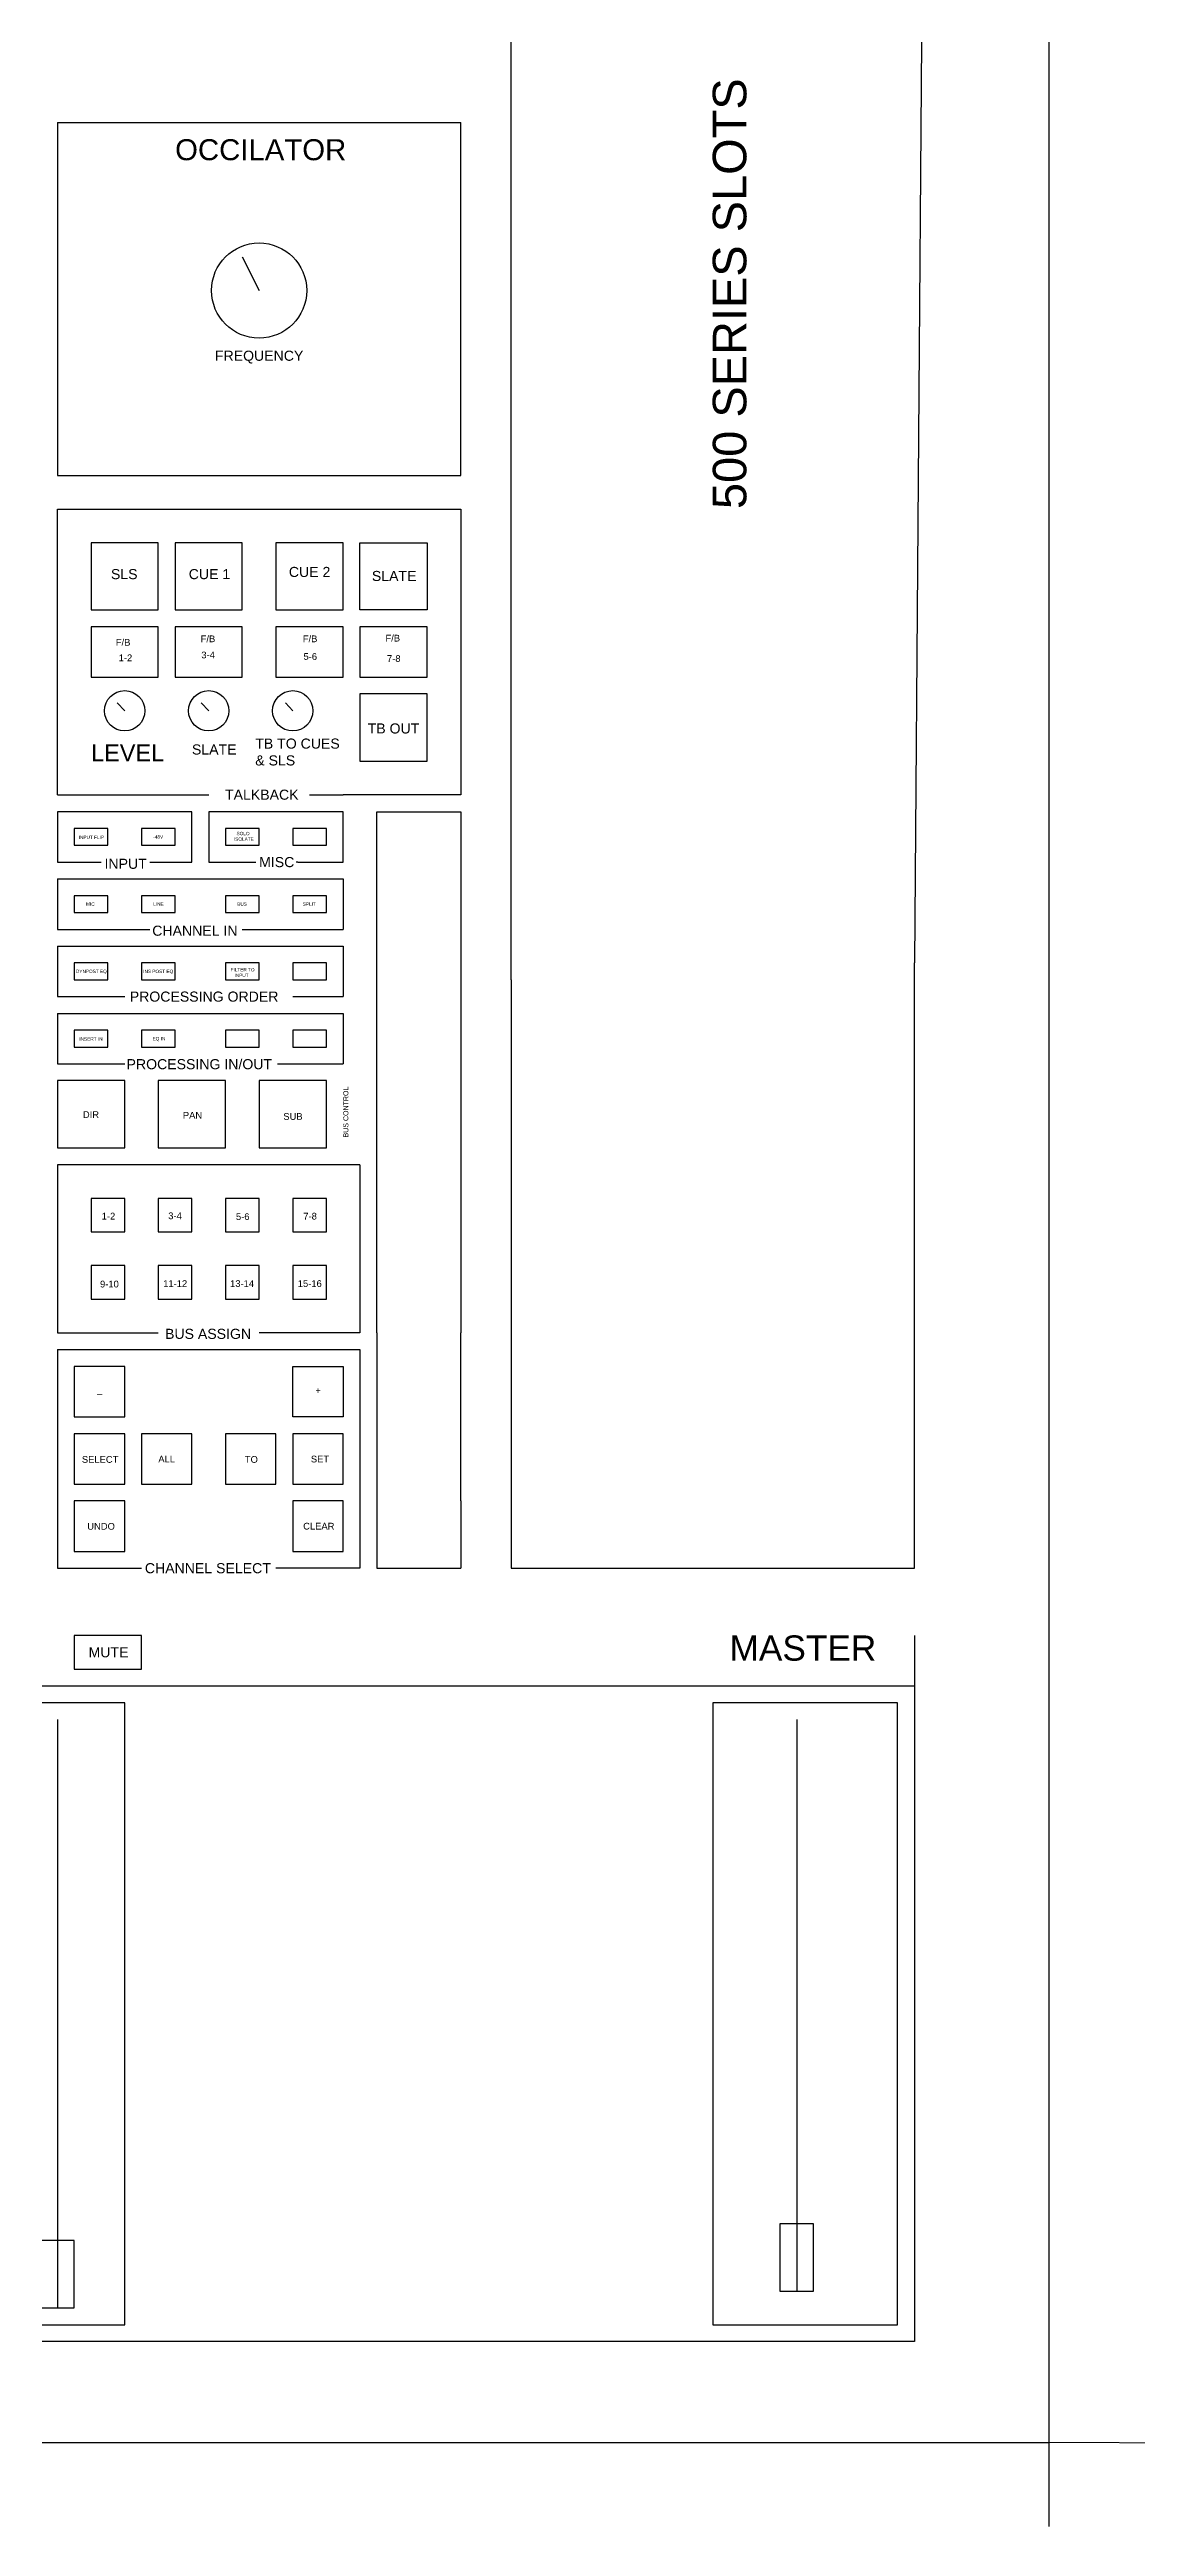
# Model space of a CAD drawing. Header units: inches. Extents: x -3000 to 2708, y -700 to 2800.
# Drawn here: x 105 to 753, y -700 to 773 of the extents above; entities that cross this region are included whole.
import ezdxf

# ---------------------------------------------------------------- set-up
doc = ezdxf.new("R2010")
doc.units = ezdxf.units.IN
doc.header["$MEASUREMENT"] = 0
doc.layers.get('0').update_dxf_attribs({"lineweight": 25, "true_color": 0xffffff})
doc.styles.add('textstyle100', font='')
doc.styles.add('textstyle101', font='')
doc.styles.add('textstyle102', font='')
doc.styles.add('textstyle106', font='')
doc.styles.add('textstyle107', font='')
doc.styles.add('textstyle108', font='')
doc.styles.add('textstyle109', font='')
doc.styles.add('textstyle110', font='')
doc.styles.add('textstyle111', font='')
doc.styles.add('textstyle112', font='')
doc.styles.add('textstyle113', font='')
doc.styles.add('textstyle114', font='')
doc.styles.add('textstyle115', font='')
doc.styles.add('textstyle116', font='')
doc.styles.add('textstyle117', font='')
doc.styles.add('textstyle123', font='')
doc.styles.add('textstyle124', font='')
doc.styles.add('textstyle125', font='')
doc.styles.add('textstyle126', font='')
doc.styles.add('textstyle127', font='')
doc.styles.add('textstyle128', font='')
doc.styles.add('textstyle129', font='')
doc.styles.add('textstyle130', font='')
doc.styles.add('textstyle131', font='')
doc.styles.add('textstyle132', font='')
doc.styles.add('textstyle133', font='')
doc.styles.add('textstyle134', font='')
doc.styles.add('textstyle135', font='')
doc.styles.add('textstyle136', font='')
doc.styles.add('textstyle137', font='')
doc.styles.add('textstyle138', font='')
doc.styles.add('textstyle139', font='')
doc.styles.add('textstyle140', font='')
doc.styles.add('textstyle141', font='')
doc.styles.add('textstyle142', font='')
doc.styles.add('textstyle143', font='')
doc.styles.add('textstyle144', font='')
doc.styles.add('textstyle145', font='')
doc.styles.add('textstyle146', font='')
doc.styles.add('textstyle147', font='')
doc.styles.add('textstyle148', font='')
doc.styles.add('textstyle149', font='')
doc.styles.add('textstyle150', font='')
doc.styles.add('textstyle172', font='')
doc.styles.add('textstyle173', font='')
doc.styles.add('textstyle174', font='')
doc.styles.add('textstyle176', font='')
doc.styles.add('textstyle177', font='')
doc.styles.add('textstyle188', font='')
doc.styles.add('textstyle229', font='')
doc.styles.add('textstyle88', font='')
doc.styles.add('textstyle89', font='')
doc.styles.add('textstyle91', font='')
doc.styles.add('textstyle92', font='')
doc.styles.add('textstyle93', font='')
doc.styles.add('textstyle94', font='')
doc.styles.add('textstyle95', font='')
doc.styles.add('textstyle96', font='')
doc.styles.add('textstyle97', font='')
doc.styles.add('textstyle98', font='')
doc.styles.add('textstyle99', font='')
doc.styles.get('textstyle100').set_extended_font_data('Liberation Sans')
doc.styles.get('textstyle101').set_extended_font_data('Liberation Sans')
doc.styles.get('textstyle102').set_extended_font_data('Liberation Sans')
doc.styles.get('textstyle106').set_extended_font_data('Liberation Sans')
doc.styles.get('textstyle107').set_extended_font_data('Liberation Sans')
doc.styles.get('textstyle108').set_extended_font_data('Liberation Sans')
doc.styles.get('textstyle109').set_extended_font_data('Liberation Sans')
doc.styles.get('textstyle110').set_extended_font_data('Liberation Sans')
doc.styles.get('textstyle111').set_extended_font_data('Liberation Sans')
doc.styles.get('textstyle112').set_extended_font_data('Liberation Sans')
doc.styles.get('textstyle113').set_extended_font_data('Liberation Sans')
doc.styles.get('textstyle114').set_extended_font_data('Liberation Sans')
doc.styles.get('textstyle115').set_extended_font_data('Liberation Sans')
doc.styles.get('textstyle116').set_extended_font_data('Liberation Sans')
doc.styles.get('textstyle117').set_extended_font_data('Liberation Sans')
doc.styles.get('textstyle123').set_extended_font_data('Liberation Sans')
doc.styles.get('textstyle124').set_extended_font_data('Liberation Sans')
doc.styles.get('textstyle125').set_extended_font_data('Liberation Sans')
doc.styles.get('textstyle126').set_extended_font_data('Liberation Sans')
doc.styles.get('textstyle127').set_extended_font_data('Liberation Sans')
doc.styles.get('textstyle128').set_extended_font_data('Liberation Sans')
doc.styles.get('textstyle129').set_extended_font_data('Liberation Sans')
doc.styles.get('textstyle130').set_extended_font_data('Liberation Sans')
doc.styles.get('textstyle131').set_extended_font_data('Liberation Sans')
doc.styles.get('textstyle132').set_extended_font_data('Liberation Sans')
doc.styles.get('textstyle133').set_extended_font_data('Liberation Sans')
doc.styles.get('textstyle134').set_extended_font_data('Liberation Sans')
doc.styles.get('textstyle135').set_extended_font_data('Liberation Sans')
doc.styles.get('textstyle136').set_extended_font_data('Liberation Sans')
doc.styles.get('textstyle137').set_extended_font_data('Liberation Sans')
doc.styles.get('textstyle138').set_extended_font_data('Liberation Sans')
doc.styles.get('textstyle139').set_extended_font_data('Liberation Sans')
doc.styles.get('textstyle140').set_extended_font_data('Liberation Sans')
doc.styles.get('textstyle141').set_extended_font_data('Liberation Sans')
doc.styles.get('textstyle142').set_extended_font_data('Liberation Sans')
doc.styles.get('textstyle143').set_extended_font_data('Liberation Sans')
doc.styles.get('textstyle144').set_extended_font_data('Liberation Sans')
doc.styles.get('textstyle145').set_extended_font_data('Liberation Sans')
doc.styles.get('textstyle146').set_extended_font_data('Liberation Sans')
doc.styles.get('textstyle147').set_extended_font_data('Liberation Sans')
doc.styles.get('textstyle148').set_extended_font_data('Liberation Sans')
doc.styles.get('textstyle149').set_extended_font_data('Liberation Sans')
doc.styles.get('textstyle150').set_extended_font_data('Liberation Sans')
doc.styles.get('textstyle172').set_extended_font_data('Liberation Sans')
doc.styles.get('textstyle173').set_extended_font_data('Liberation Sans')
doc.styles.get('textstyle174').set_extended_font_data('Liberation Sans')
doc.styles.get('textstyle176').set_extended_font_data('Liberation Sans')
doc.styles.get('textstyle177').set_extended_font_data('Liberation Sans')
doc.styles.get('textstyle188').set_extended_font_data('Liberation Sans')
doc.styles.get('textstyle229').set_extended_font_data('Liberation Sans')
doc.styles.get('textstyle88').set_extended_font_data('Liberation Sans')
doc.styles.get('textstyle89').set_extended_font_data('Liberation Sans')
doc.styles.get('textstyle91').set_extended_font_data('Liberation Sans')
doc.styles.get('textstyle92').set_extended_font_data('Liberation Sans')
doc.styles.get('textstyle93').set_extended_font_data('Liberation Sans')
doc.styles.get('textstyle94').set_extended_font_data('Liberation Sans')
doc.styles.get('textstyle95').set_extended_font_data('Liberation Sans')
doc.styles.get('textstyle96').set_extended_font_data('Liberation Sans')
doc.styles.get('textstyle97').set_extended_font_data('Liberation Sans')
doc.styles.get('textstyle98').set_extended_font_data('Liberation Sans')
doc.styles.get('textstyle99').set_extended_font_data('Liberation Sans')

msp = doc.modelspace()

# ---------------------------------------------------------------- linework, layer by layer
for p, q in [((700, 2800), (700, -200)), ((380, 220), (380, 1500)), ((630, 1500), (620, 230)), ((110, 730), (110, 520)), ((110, 730), (350, 730)), ((350, 520), (350, 730)), ((220, 650), (230, 630)), ((110, 520), (350, 520)), ((110, 330), (110, 500)), ((110, 500), (350, 500)), ((350, 500), (350, 330)), ((130, 480), (130, 440)), ((170, 480), (130, 480)), ((170, 440), (170, 480)), ((180, 480), (180, 440)), ((220, 480), (180, 480)), ((220, 440), (220, 480)), ((240, 480), (240, 440)), ((280, 480), (240, 480)), ((280, 440), (280, 480)), ((290, 440), (290, 480)), ((290, 480), (330, 480)), ((330, 480), (330, 440)), ((130, 440), (170, 440)), ((130, 430), (130, 400)), ((170, 430), (130, 430)), ((170, 400), (170, 430)), ((180, 440), (220, 440)), ((180, 430), (180, 400)), ((220, 430), (180, 430)), ((220, 400), (220, 430)), ((240, 440), (280, 440)), ((240, 430), (240, 400)), ((280, 430), (240, 430)), ((280, 400), (280, 430)), ((330, 440), (290, 440)), ((290, 430), (290, 400)), ((330, 430), (290, 430)), ((330, 400), (330, 430)), ((130, 400), (170, 400)), ((180, 400), (220, 400)), ((240, 400), (280, 400)), ((290, 400), (330, 400)), ((145.6, 384.7), (150, 380)), ((195.6, 384.7), (200, 380)), ((245.6, 384.7), (250, 380)), ((290, 390), (290, 350)), ((330, 390), (290, 390)), ((330, 350), (330, 390)), ((290, 350), (330, 350)), ((110, 330), (180, 330)), ((180, 330), (200, 330)), ((260, 330), (280, 330)), ((350, 330), (280, 330)), ((110, 320), (110, 300)), ((190, 320), (110, 320)), ((120, 310), (120, 300)), ((140, 310), (120, 310)), ((140, 300), (140, 310)), ((160, 310), (160, 300)), ((180, 310), (160, 310)), ((180, 300), (180, 310)), ((190, 290), (190, 320)), ((200, 320), (200, 300)), ((280, 320), (200, 320)), ((210, 310), (210, 300)), ((230, 310), (210, 310)), ((230, 300), (230, 310)), ((250, 310), (250, 300)), ((270, 310), (250, 310)), ((270, 300), (270, 310)), ((280, 290), (280, 320)), ((300, 10), (300, 320)), ((300, 320), (350, 320)), ((350, 320), (350, 10)), ((110, 300), (110, 290)), ((120, 300), (140, 300)), ((160, 300), (180, 300)), ((200, 300), (200, 290)), ((210, 300), (230, 300)), ((250, 300), (270, 300)), ((110, 290), (136, 290)), ((110, 280), (110, 250)), ((110, 280), (280, 280)), ((165, 290), (190, 290)), ((200, 290), (228, 290)), ((253, 290), (252, 290)), ((253, 290), (280, 290)), ((280, 280), (280, 250)), ((120, 270), (120, 260)), ((140, 270), (120, 270)), ((140, 260), (140, 270)), ((160, 270), (160, 260)), ((180, 270), (160, 270)), ((180, 260), (180, 270)), ((210, 270), (210, 260)), ((230, 270), (210, 270)), ((230, 260), (230, 270)), ((250, 270), (250, 260)), ((270, 270), (250, 270)), ((270, 260), (270, 270)), ((120, 260), (140, 260)), ((160, 260), (180, 260)), ((210, 260), (230, 260)), ((250, 260), (270, 260)), ((110, 250), (160, 250)), ((110, 240), (110, 210)), ((110, 240), (280, 240)), ((160, 250), (165, 250)), ((220, 250), (280, 250)), ((280, 240), (280, 210)), ((120, 230), (120, 220)), ((140, 230), (120, 230)), ((140, 220), (140, 230)), ((160, 230), (160, 220)), ((180, 230), (160, 230)), ((180, 220), (180, 230)), ((210, 230), (210, 220)), ((230, 230), (210, 230)), ((230, 220), (230, 230)), ((250, 230), (250, 220)), ((270, 230), (250, 230)), ((270, 220), (270, 230)), ((620, -130), (620, 230)), ((110, 210), (150, 210)), ((120, 220), (140, 220)), ((160, 220), (180, 220)), ((210, 220), (230, 220)), ((250, 220), (270, 220)), ((250, 210), (280, 210)), ((380, 220), (380, -130)), ((110, 200), (110, 170)), ((110, 200), (280, 200)), ((280, 200), (280, 170)), ((120, 190), (120, 180)), ((140, 190), (120, 190)), ((120, 180), (140, 180)), ((140, 180), (140, 190)), ((160, 190), (160, 180)), ((180, 190), (160, 190)), ((160, 180), (180, 180)), ((180, 180), (180, 190)), ((210, 190), (210, 180)), ((230, 190), (210, 190)), ((210, 180), (230, 180)), ((230, 180), (230, 190)), ((250, 190), (250, 180)), ((270, 190), (250, 190)), ((250, 180), (270, 180)), ((270, 180), (270, 190)), ((110, 170), (150, 170)), ((241, 170), (244, 170)), ((244, 170), (280, 170)), ((110, 160), (110, 120)), ((150, 160), (110, 160)), ((150, 120), (150, 160)), ((170, 160), (170, 120)), ((210, 160), (170, 160)), ((210, 120), (210, 160)), ((230, 160), (230, 120)), ((270, 160), (230, 160)), ((270, 120), (270, 160)), ((110, 120), (150, 120)), ((170, 120), (210, 120)), ((230, 120), (270, 120)), ((290, 110), (110, 110)), ((110, 110), (110, 20)), ((290, 110), (290, 20)), ((130, 90), (130, 70)), ((150, 90), (130, 90)), ((150, 70), (150, 90)), ((170, 90), (170, 70)), ((190, 90), (170, 90)), ((190, 70), (190, 90)), ((210, 90), (210, 70)), ((230, 90), (210, 90)), ((230, 70), (230, 90)), ((250, 90), (250, 70)), ((270, 90), (250, 90)), ((270, 70), (270, 90)), ((130, 70), (150, 70)), ((170, 70), (190, 70)), ((210, 70), (230, 70)), ((250, 70), (270, 70)), ((130, 50), (130, 30)), ((150, 50), (130, 50)), ((150, 30), (150, 50)), ((170, 50), (170, 30)), ((190, 50), (170, 50)), ((190, 30), (190, 50)), ((210, 50), (210, 30)), ((230, 50), (210, 50)), ((230, 30), (230, 50)), ((250, 50), (250, 30)), ((270, 50), (250, 50)), ((270, 30), (270, 50)), ((130, 30), (150, 30)), ((170, 30), (190, 30)), ((210, 30), (230, 30)), ((250, 30), (270, 30)), ((110, 20), (110, 10)), ((290, 20), (290, 10)), ((110, 10), (170, 10)), ((110, 0), (290, 0)), ((110, 0), (110, -90)), ((290, 10), (230, 10)), ((290, 0), (290, -90)), ((300, 10), (300, -90)), ((350, -90), (350, 10)), ((120, -10), (120, -40)), ((150, -10), (120, -10)), ((150, -40), (150, -10)), ((250, -40), (250, -10)), ((250, -10), (280, -10)), ((280, -10), (280, -40)), ((120, -40), (150, -40)), ((280, -40), (250, -40)), ((120, -50), (120, -80)), ((150, -50), (120, -50)), ((150, -80), (150, -50)), ((160, -50), (160, -80)), ((190, -50), (160, -50)), ((190, -80), (190, -50)), ((210, -50), (210, -80)), ((240, -50), (210, -50)), ((240, -80), (240, -50)), ((250, -50), (250, -80)), ((280, -50), (250, -50)), ((280, -80), (280, -50)), ((120, -80), (150, -80)), ((160, -80), (190, -80)), ((210, -80), (240, -80)), ((250, -80), (280, -80)), ((110, -90), (110, -130)), ((120, -90), (120, -120)), ((150, -90), (120, -90)), ((150, -120), (150, -90)), ((250, -90), (250, -120)), ((280, -90), (250, -90)), ((280, -120), (280, -90)), ((290, -90), (290, -130)), ((300, -90), (300, -130)), ((350, -90), (350, -130)), ((110, -130), (160, -130)), ((120, -120), (150, -120)), ((290, -130), (240, -130)), ((250, -120), (280, -120)), ((300, -130), (350, -130)), ((380, -130), (620, -130)), ((120, -170), (120, -190)), ((160, -170), (120, -170)), ((160, -190), (160, -170)), ((620, -170), (620, -590)), ((120, -190), (160, -190)), ((-1100, -200), (620, -200)), ((700, -200), (700, -700)), ((150, -210), (60, -210)), ((110, -220), (110, -570)), ((150, -580), (150, -210)), ((610, -210), (500, -210)), ((500, -210), (500, -220)), ((500, -220), (500, -580)), ((550, -220), (550, -560)), ((610, -580), (610, -210)), ((120, -530), (100, -530)), ((120, -570), (120, -530)), ((540, -520), (540, -560)), ((560, -520), (540, -520)), ((560, -560), (560, -520)), ((100, -570), (110, -570)), ((110, -570), (120, -570)), ((540, -560), (560, -560)), ((60, -580), (150, -580)), ((500, -580), (610, -580)), ((620, -590), (-1100, -590)), ((-300, -650), (700, -650)), ((2708.3, -658.9), (700, -650))]:
    msp.add_line(p, q)
for centre, radius in [((230, 630), 28.3), ((150, 380), 12), ((200, 380), 12), ((250, 380), 12)]:
    msp.add_circle(centre, radius)

# ---------------------------------------------------------------- texts
at = {"char_height": 1, "attachment_point": 1, "rotation": 90}
for s, insert, style in [('\\C7;\\H20;500 SERIES SLOTS', (500, 500), 'textstyle229'), ('\\C7;\\H3;BUS CONTROL', (280.1, 126.2), 'textstyle116')]:
    msp.add_mtext(s, dxfattribs=dict(at, insert=insert, style=style))
at = {"char_height": 1, "attachment_point": 1}
for s, insert, style in [('\\C7;\\H12.5;OCCILATOR', (180, 720), 'textstyle177'), ('\\C7;\\H6;FREQUENCY', (203.7, 594.2), 'textstyle176'), ('\\C7;\\H6;SLS', (141.8, 464.3), 'textstyle188'), ('\\C7;\\H6;CUE 1', (188.1, 464.3), 'textstyle91'), ('\\C7;\\H6;CUE 2', (247.7, 465.6), 'textstyle92'), ('\\C7;\\H6;SLATE', (297.1, 463.2), 'textstyle172'), ('\\C7;\\H4;F/B', (144.7, 422.7), 'textstyle93'), ('\\C7;\\H4;1-2', (146.4, 413.5), 'textstyle97'), ('\\C7;\\H4;F/B', (195.2, 424.8), 'textstyle94'), ('\\C7;\\H4;3-4', (195.6, 415.2), 'textstyle98'), ('\\C7;\\H4;F/B', (256, 424.8), 'textstyle95'), ('\\C7;\\H4;5-6', (256.4, 414.3), 'textstyle99'), ('\\C7;\\H4;F/B', (305.2, 425.2), 'textstyle96'), ('\\C7;\\H4;7-8', (306.1, 413.1), 'textstyle100'), ('\\C7;\\H6;TB OUT', (294.6, 372.5), 'textstyle173'), ('\\H10;LEVEL', (130, 360), 'textstyle106'), ('\\C7;\\H6;SLATE', (190, 360), 'textstyle101'), ('\\C7;\\H6;TB TO CUES \\P& SLS', (227.7, 363.5), 'textstyle102'), ('\\C7;\\H6;TALKBACK', (209.7, 333.1), 'textstyle174'), ('\\C7;\\H2;INPUT FLIP', (122.6, 305.8), 'textstyle148'), ('\\C7;\\H2;-48V', (167, 306), 'textstyle149'), ('\\C7;\\H2;  SOLO \\PISOLATE', (215, 308), 'textstyle150'), ('\\C7;\\H6;INPUT', (138, 292), 'textstyle107'), ('\\C7;\\H6;MISC', (230, 293), 'textstyle108'), ('\\C7;\\H2;MIC', (127, 266), 'textstyle144'), ('\\C7;\\H2;LINE', (167, 266), 'textstyle145'), ('\\C7;\\H2;BUS', (217, 266), 'textstyle146'), ('\\C7;\\H2;SPLIT', (256, 266), 'textstyle147'), ('\\C7;\\H6;CHANNEL IN', (166.4, 252.2), 'textstyle109'), ('\\C7;\\H2;DYNPOST EQ', (121, 226), 'textstyle141'), ('\\C7;\\H2;INS POST EQ', (161, 226), 'textstyle142'), ('\\C7;\\H2;FILTER TO \\P   INPUT', (213, 227), 'textstyle143'), ('\\C7;\\H6;PROCESSING ORDER', (153, 213), 'textstyle110'), ('\\C7;\\H2;INSERT IN', (123, 185.8), 'textstyle139'), ('\\C7;\\H2;EQ IN', (166.6, 186), 'textstyle140'), ('\\C7;\\H6;PROCESSING IN/OUT', (151.1, 172.8), 'textstyle111'), ('\\C7;\\H4;DIR', (125.1, 141.8), 'textstyle136'), ('\\C7;\\H4;PAN', (184.6, 141.4), 'textstyle137'), ('\\C7;\\H4;SUB', (244.4, 140.7), 'textstyle138'), ('\\C7;\\H4;1-2', (136.3, 81.4), 'textstyle128'), ('\\C7;\\H4;3-4', (175.9, 81.6), 'textstyle129'), ('\\C7;\\H4;5-6', (216.2, 81.1), 'textstyle130'), ('\\C7;\\H4;7-8', (256.3, 81.4), 'textstyle131'), ('\\C7;\\H4;9-10', (135.3, 41), 'textstyle132'), ('\\C7;\\H4;11-12', (172.9, 41.3), 'textstyle133'), ('\\C7;\\H4;13-14', (212.7, 41.3), 'textstyle134'), ('\\C7;\\H4;15-16', (253, 41.3), 'textstyle135'), ('\\C7;\\H6;BUS ASSIGN', (174, 12.4), 'textstyle117'), ('\\C7;\\H4;_', (133.5, -21.6), 'textstyle126'), ('\\C7;\\H4;+', (263.5, -22.3), 'textstyle127'), ('\\C7;\\H4;SELECT', (124.5, -63.3), 'textstyle112'), ('\\C7;\\H4;ALL', (170, -63.1), 'textstyle113'), ('\\C7;\\H4;TO', (221.5, -63.3), 'textstyle114'), ('\\C7;\\H4;SET', (260.8, -63.1), 'textstyle115'), ('\\C7;\\H4;UNDO', (127.7, -103.1), 'textstyle124'), ('\\C7;\\H4;CLEAR', (256.2, -103), 'textstyle125'), ('\\C7;\\H6;CHANNEL SELECT', (162, -127), 'textstyle123'), ('\\C7;\\H15;MASTER', (510, -170), 'textstyle89'), ('\\C7;\\H6;MUTE', (128.5, -177), 'textstyle88')]:
    msp.add_mtext(s, dxfattribs=dict(at, insert=insert, style=style))

doc.saveas('drawing.dxf')
